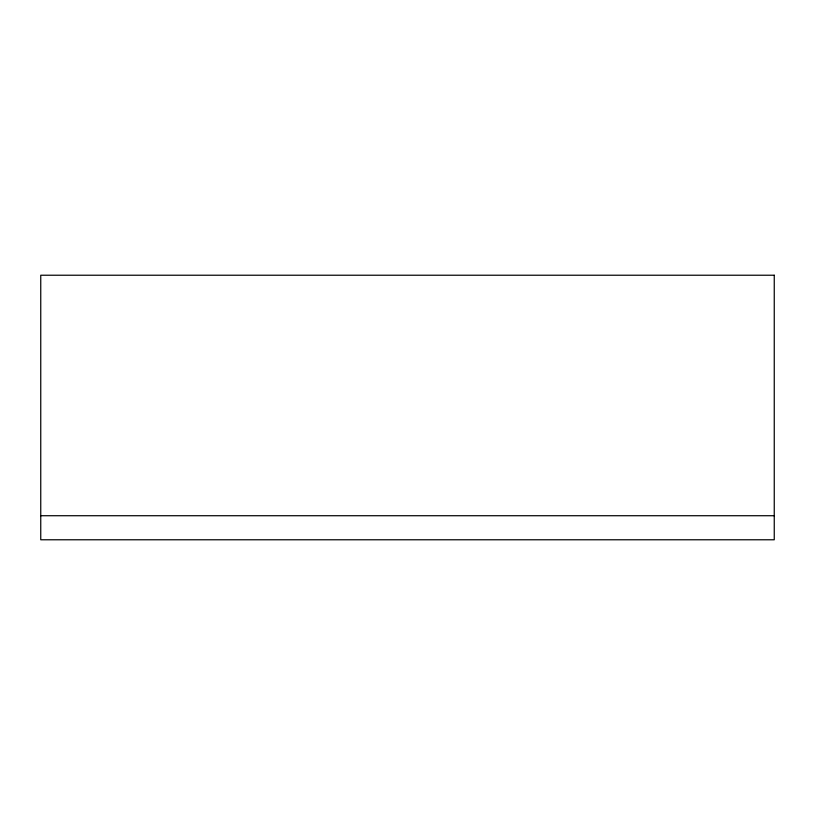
<?xml version="1.0" encoding="UTF-8"?>
<svg xmlns="http://www.w3.org/2000/svg" width="815" height="815" viewBox="0 0 815 815"><rect width="100%" height="100%" fill="white"/><g stroke="black" fill="none" stroke-linecap="round" stroke-linejoin="round"><path stroke-width="1.22" d="M40.75 515.722L774.25 515.722M774.25 275.226L40.75 275.226L40.75 539.775L774.25 539.775L774.25 275.226"/></g></svg>
